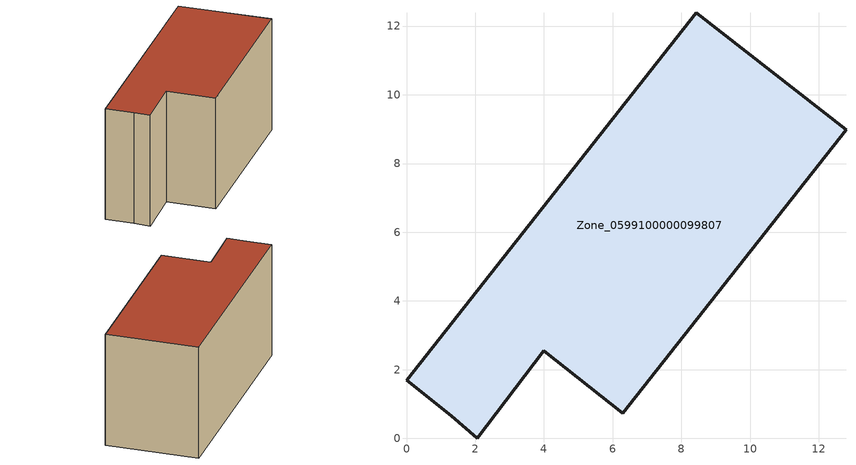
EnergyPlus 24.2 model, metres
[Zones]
Zone_0599100000099807
 floor ground (C_G): 8.43,12.39 12.79,8.99 6.29,0.73 3.99,2.55 2.06,0 1.31,0.66 0,1.69 z3.56
 wall outside (C_F): 2.06,0 3.99,2.55 6.29,0.73 12.79,8.99 8.43,12.39 0,1.69 1.31,0.66 2.06,0 z3.56:10.54
 roof outside (C_R): 6.29,0.73 12.79,8.99 8.43,12.39 0,1.69 1.31,0.66 2.06,0 3.99,2.55 z10.54
[BUILDING]
Pand.0599100000099807: North Axis=0; Terrain=City; Loads Convergence Tolerance Value=0.04; Temperature Convergence Tolerance Value=0.4; Solar Distribution=FullExterior; Maximum Number of Warmup Days=25; Minimum Number of Warmup Days=1
[Site:Location]
Rotterdam.The.Hague.AP_ZH_NLD Design_Conditions: Latitude=51.96; Longitude=4.45; Time Zone=1; Elevation=-4.5
[SITE:GROUNDTEMPERATURE:BUILDINGSURFACE]
18, 18, 18, 18, 18, 18, 18, 18, 18, 18, 18, 18
[MATERIAL] Thermal Absorptance=0.9; Solar Absorptance=0.7; Visible Absorptance=0.7
Name | Roughness | Thickness | Conductivity | Density | Specific Heat
G.TI.1946 | MediumSmooth | 0.15 | 1 | 540 | 1210
F.TI.1946 | Rough | 0.3 | 0.857143 | 1920 | 840
R.TI.1946 | MediumRough | 0.2 | 0.1 | 1500 | 1000
[CONSTRUCTION]
C_G: G.TI.1946
C_F: F.TI.1946
C_R: R.TI.1946
[ZONE]
Zone_0599100000099807: Type=1; Multiplier=1; Ceiling Height=Autocalculate; Volume=Autocalculate; Floor Area=autocalculate; Part of Total Floor Area=Yes
[ZONEINFILTRATION:DESIGNFLOWRATE]
Infil_Zone_0599100000099807: Zone or ZoneList or Space or SpaceList=Zone_0599100000099807; Schedule=AlwaysOn; Design Flow Rate Calculation Method=Flow/Area; Flow Rate per Floor Area=0.003; Constant Term Coefficient=1; Temperature Term Coefficient=0; Velocity Term Coefficient=0; Velocity Squared Term Coefficient=0
[HVACTEMPLATE:ZONE:IDEALLOADSAIRSYSTEM]
Zone_0599100000099807: Maximum Heating Supply Air Temperature=50; Minimum Cooling Supply Air Temperature=13; Maximum Heating Supply Air Humidity Ratio=0.0156; Minimum Cooling Supply Air Humidity Ratio=0.0077; Heating Limit=NoLimit; Cooling Limit=NoLimit; Dehumidification Control Type=ConstantSensibleHeatRatio; Cooling Sensible Heat Ratio=0.7; Dehumidification Setpoint=60; Humidification Control Type=None; Humidification Setpoint=30; Outdoor Air Method=None; Outdoor Air Flow Rate per Person=0.00944; Outdoor Air Flow Rate per Zone Floor Area=0; Outdoor Air Flow Rate per Zone=0; Demand Controlled Ventilation Type=None; Outdoor Air Economizer Type=NoEconomizer; Heat Recovery Type=None; Sensible Heat Recovery Effectiveness=0.7; Latent Heat Recovery Effectiveness=0.65
[ZONECONTROL:THERMOSTAT]
ThermostatControl_Zone_0599100000099807: Zone or ZoneList=Zone_0599100000099807; Control Type Schedule=DualSetpointControlType; Control 1=Thermostat_Zone_0599100000099807; Temperature Difference Between Cutout And Setpoint=0
[THERMOSTATSETPOINT:DUALSETPOINT]
Thermostat_Zone_0599100000099807: Heating Setpoint Temperature Schedule=HeatingSetpoint_Zone_0599100000099807; Cooling Setpoint Temperature Schedule=CoolingSetpoint_Zone_0599100000099807
[SCHEDULE:COMPACT]
HeatingSetpoint_Zone_0599100000099807: Through: 12/31, For: AllDays, Until: 24:00, 21
CoolingSetpoint_Zone_0599100000099807: Through: 12/31, For: AllDays, Until: 24:00, 24
DualSetpointControlType: Through: 12/31, For: AllDays, Until: 24:00, 4
AlwaysOn: Through: 12/31, For: AllDays, Until: 24:00, 1
